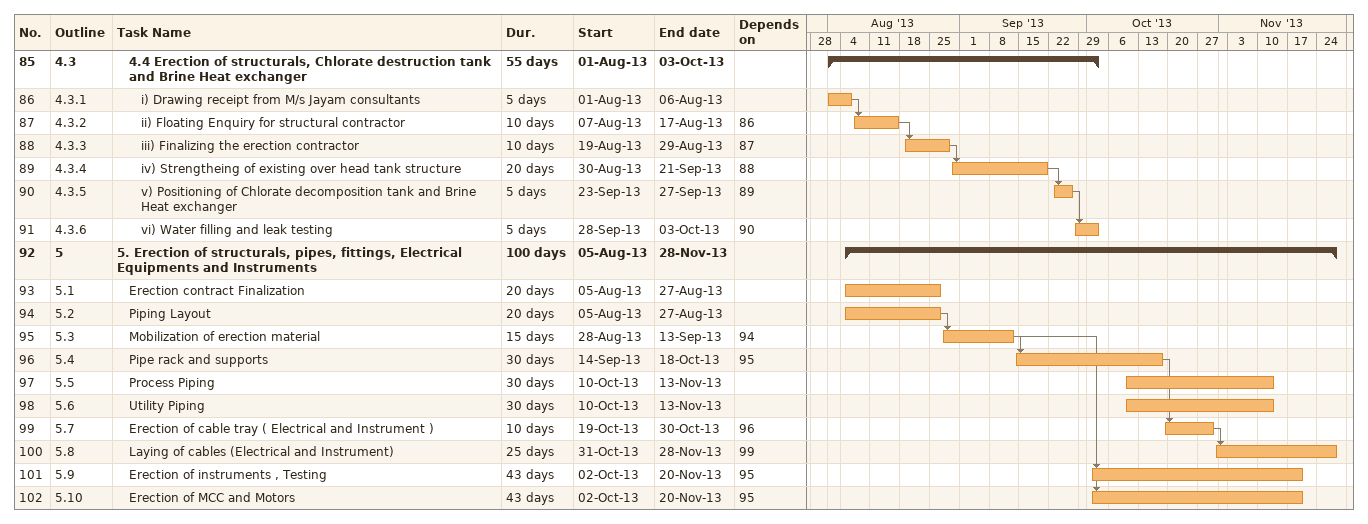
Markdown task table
| ID | WBS | Task | Duration | Start | Finish | Predecessors |
|---|---|---|---|---|---|---|
| 85 | 4.3 | **4.4 Erection of structurals, Chlorate destruction tank and Brine Heat exchanger** | 55d | 2013-08-01 | 2013-10-03 |  |
| 86 | 4.3.1 | i) Drawing receipt from M/s Jayam consultants | 5d | 2013-08-01 | 2013-08-06 |  |
| 87 | 4.3.2 | ii) Floating Enquiry for structural contractor | 10d | 2013-08-07 | 2013-08-17 | 86 |
| 88 | 4.3.3 | iii) Finalizing the erection contractor | 10d | 2013-08-19 | 2013-08-29 | 87 |
| 89 | 4.3.4 | iv) Strengtheing of existing over head tank structure | 20d | 2013-08-30 | 2013-09-21 | 88 |
| 90 | 4.3.5 | v) Positioning of Chlorate decomposition tank and Brine Heat exchanger | 5d | 2013-09-23 | 2013-09-27 | 89 |
| 91 | 4.3.6 | vi) Water filling and leak testing | 5d | 2013-09-28 | 2013-10-03 | 90 |
| 92 | 5 | **5. Erection of structurals, pipes, fittings, Electrical Equipments and Instruments** | 100d | 2013-08-05 | 2013-11-28 |  |
| 93 | 5.1 | Erection contract Finalization | 20d | 2013-08-05 | 2013-08-27 |  |
| 94 | 5.2 | Piping Layout | 20d | 2013-08-05 | 2013-08-27 |  |
| 95 | 5.3 | Mobilization of erection material | 15d | 2013-08-28 | 2013-09-13 | 94 |
| 96 | 5.4 | Pipe rack and supports | 30d | 2013-09-14 | 2013-10-18 | 95 |
| 97 | 5.5 | Process Piping | 30d | 2013-10-10 | 2013-11-13 |  |
| 98 | 5.6 | Utility Piping | 30d | 2013-10-10 | 2013-11-13 |  |
| 99 | 5.7 | Erection of cable tray ( Electrical and Instrument ) | 10d | 2013-10-19 | 2013-10-30 | 96 |
| 100 | 5.8 | Laying of cables (Electrical and Instrument) | 25d | 2013-10-31 | 2013-11-28 | 99 |
| 101 | 5.9 | Erection of instruments , Testing | 43d | 2013-10-02 | 2013-11-20 | 95 |
| 102 | 5.10 | Erection of MCC and Motors | 43d | 2013-10-02 | 2013-11-20 | 95 |
